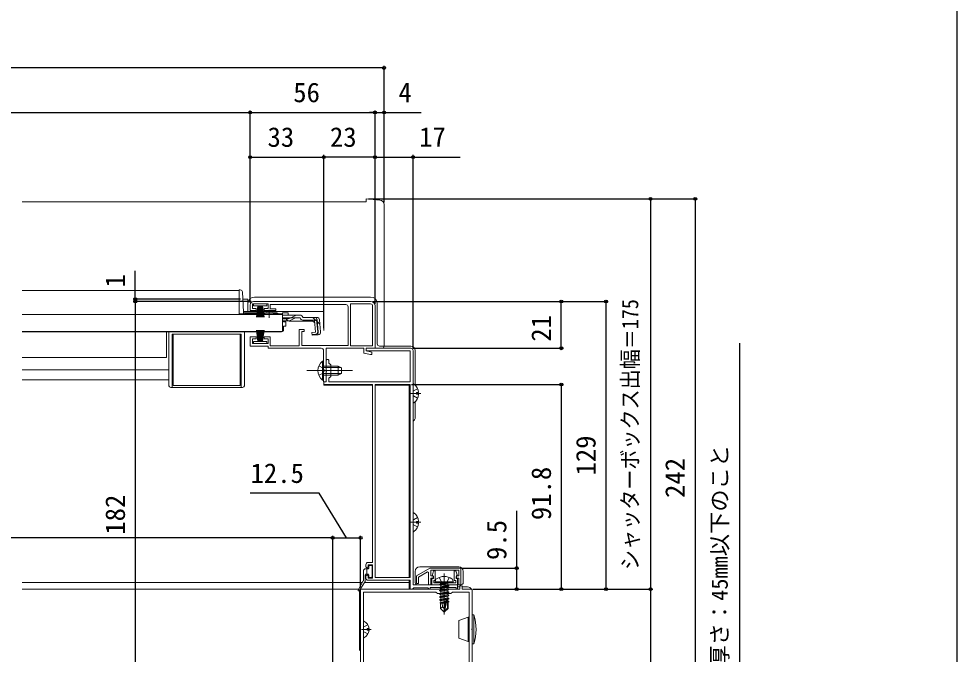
# Model space of a CAD drawing. Units: millimetres, scale not verified. Extents: x -525 to 525, y -783 to 779.
# Drawn here: x 104.2 to 525, y -505.1 to -220.1 of the extents above; entities that cross this region are included whole.
import ezdxf
from ezdxf.enums import TextEntityAlignment as Align

# ---------------------------------------------------------------- set-up
doc = ezdxf.new("R2010")
doc.units = ezdxf.units.MM
doc.header["$LTSCALE"] = 4
for name, color, linetype, lineweight in [('0-2_YKK_11', 7, 'Continuous', 18), ('0-4_YKK_12', 2, 'Continuous', 18), ('0-5_YKK_13', 4, 'Continuous', 18)]:
    doc.layers.add(name, color=color, linetype=linetype, lineweight=lineweight)
doc.layers.add('0-7_YKK_D', color=6, linetype='Continuous')
doc.layers.add('0-8_YKK_ZWAK', color=7, linetype='Continuous')
doc.styles.add('ＭＳ ゴシック', font='')
doc.styles.get('ＭＳ ゴシック').set_extended_font_data('MS Gothic')

msp = doc.modelspace()

# ---------------------------------------------------------------- linework, layer by layer
at = {"layer": '0-2_YKK_11'}
msp.add_line((209.5, -346.9), (262, -346.9), dxfattribs=at)
for points in [[(250.9, -348.3), (217, -348.3), (217, -350.2), (219.5, -350.2), (219.5, -351), (214.25, -351), (214.25, -350.1), (216, -350.1), (216, -348), (209, -348), (209, -350.1), (210.75, -350.1), (210.75, -351), (208, -351), (208, -348.4)], [(264, -348.9), (264, -367.9), (260, -367.9), (260, -369.1), (262.5, -369.6), (262.5, -370.6), (261.891, -370.6), (259, -370.022), (259, -367.9), (242.1, -367.9), (242.1, -382.9), (240.9, -382.9), (240.9, -378.358), (241.02, -378.175), (241.02, -377.625), (240.9, -377.442), (240.9, -368.9)], [(253, -366.8), (253, -348), (262, -348)], [(262.9, -348.9), (262.9, -366.8), (253, -366.8)], [(239.9, -367.9), (216, -367.9), (216, -366.9), (208, -366.9), (208, -362.8), (210.75, -362.8), (210.75, -363.7), (209, -363.7), (209, -365.8), (216, -365.8), (216, -363.7), (214.25, -363.7), (214.25, -362.8), (217, -362.8), (217, -366.8), (230, -366.8), (230, -359.4), (232.2, -359.4), (232.2, -360.4), (231.2, -360.4), (231.2, -366.7), (251.9, -366.7), (251.9, -349.3)]]:
    msp.add_lwpolyline(points, dxfattribs=at)
at = {"layer": '0-2_YKK_11', "color": 211}
for points in [[(243.3, -373.5), (243.3, -374.5), (244.1, -375.3), (244.1, -380.5), (243.3, -381.3), (243.3, -382.9), (279.8, -382.9), (279.8, -369.1), (260, -369.1), (260, -367.9), (280, -367.9)], [(281, -368.9), (281, -473.9), (301, -473.9), (301, -475.9), (300.3, -475.9), (300.3, -475.1), (288.7, -475.1), (288.7, -475.9), (288.3, -475.9), (288, -475.6), (287.7, -475.3), (281.3, -475.3), (281, -475.6), (280.7, -475.9), (279.8, -475.9), (279.8, -471.9), (260.9, -471.9)], [(260.9, -463.9), (262.9, -463.9), (262.9, -384.1), (241, -384.1), (241, -382.9), (242.1, -382.9), (242.1, -378.358), (242.22, -378.175), (242.22, -377.625), (242.1, -377.442), (242.1, -373.5)], [(259.9, -470.9), (259.9, -469.9), (260.4, -469.4), (260.9, -469.9), (260.9, -470.9), (262.9, -470.9), (262.9, -464.9), (260.9, -464.9), (260.9, -465.9), (260.4, -466.4), (259.9, -465.9), (259.9, -464.9)]]:
    msp.add_lwpolyline(points, dxfattribs=at)
for points in [[(264, -384.1), (264, -470.7), (279.8, -470.7), (279.8, -384.1)], [(302.5, -466.4), (288.562, -466.4), (282.5, -469.9), (282.5, -473.4), (283.5, -473.4), (283.5, -470.477), (287.5, -468.168), (288, -468.457), (288, -473.9), (289, -473.9), (289, -470.9), (290, -470.9), (290, -469.9), (289, -469.9), (289, -467.4), (301.5, -467.4), (301.5, -469.9), (300.5, -469.9), (300.5, -470.9), (301.5, -470.9), (301.5, -473.9), (302.5, -473.9)]]:
    msp.add_lwpolyline(points, close=True, dxfattribs=at)
at = {"layer": '0-2_YKK_11', "color": 1}
for points in [[(303.502, -537.9), (307.502, -537.9), (307.502, -525.358), (307.382, -525.175), (307.382, -524.625), (307.502, -524.442), (307.502, -494.358), (307.382, -494.175), (307.382, -493.625), (307.502, -493.442), (307.502, -475.9), (303.002, -475.9), (303.002, -474.4), (302.002, -474.4), (302.002, -475.9), (295.46, -475.9), (295.277, -476.02), (294.727, -476.02), (294.544, -475.9), (257.502, -475.9)], [(257.502, -475.9), (257.502, -542.9), (302.502, -542.9), (302.502, -538.9)], [(258.802, -477.2), (258.802, -541.6), (275.302, -541.6), (275.502, -541.4), (283.502, -541.4), (283.702, -541.6), (301.202, -541.6), (301.202, -538.9)], [(303.502, -536.6), (306.202, -536.6), (306.202, -477.2), (298.702, -477.2), (298.002, -477.9), (292.002, -477.9), (291.302, -477.2), (258.802, -477.2)]]:
    msp.add_lwpolyline(points, dxfattribs=at)
at = {"layer": '0-2_YKK_11'}
for centre, radius, start, end in [((209.5, -348.4), 1.5, 90.00001, 179.99999), ((250.9, -349.3), 1, 0.00001, 89.99999), ((262, -348.9), 2, 360, 89.99998), ((262, -348.9), 0.9, 0.00001, 89.99999), ((239.9, -368.9), 1, 0.00001, 89.99999)]:
    msp.add_arc(centre, radius, start, end, dxfattribs=at)
at = {"layer": '0-2_YKK_11', "color": 211}
for centre, radius, start, end in [((280, -368.9), 1, 0.00001, 89.99999), ((242.7, -373.5), 0.6, 359.99999, 180.00001), ((260.9, -464.9), 1, 90.00001, 179.99999), ((260.9, -470.9), 1, 180.00001, 269.99999)]:
    msp.add_arc(centre, radius, start, end, dxfattribs=at)
at = {"layer": '0-4_YKK_12'}
for p, q in [((203.001, -342), (105.748, -342)), ((203.001, -342), (203.001, -352.5)), ((207, -345.899), (204.68, -345.899)), ((207, -345.899), (207, -351.399)), ((213.751, -352.5), (203.001, -352.5)), ((241, -351.399), (204.968, -351.399)), ((222.501, -352.5), (219.251, -352.5)), ((241, -353.02), (241, -351.399)), ((241, -359.9), (241, -355.72)), ((221.001, -360.5), (105.748, -360.5)), ((105.748, -360.5), (221.001, -360.5)), ((170.501, -372), (170.501, -360.5)), ((221.001, -360.3), (221.001, -360.5)), ((170.501, -372), (105.748, -372)), ((171.501, -377.5), (105.748, -377.5)), ((171.501, -382), (105.748, -382)), ((241, -384.4), (241, -382.824)), ((241, -384.4), (262.9, -384.4)), ((264, -384.4), (279.3, -384.4)), ((279.3, -470.7), (279.3, -384.4)), ((258.301, -472.9), (105.748, -472.9)), ((279.3, -472.9), (259.222, -472.9)), ((279.3, -475.9), (279.3, -471.9)), ((256.621, -475.9), (105.748, -475.9)), ((105.748, -475.9), (256.621, -475.9)), ((257, -476.295), (257, -503.4)), ((279.3, -475.9), (257.259, -475.9))]:
    msp.add_line(p, q, dxfattribs=at)
at = {"layer": '0-5_YKK_13'}
for p, q in [((259.998, -302.2), (105.748, -302.2)), ((259.998, -300.9), (259.998, -302.2)), ((259.998, -300.9), (266.173, -301.44)), ((267.998, -303.433), (267.998, -366.9)), ((203.511, -341.7), (203, -341.7)), ((203, -341.7), (203, -352.5)), ((204.975, -351.526), (204.51, -342.648)), ((210.001, -344.9), (262, -344.9)), ((207, -351.399), (207, -347.9)), ((211.5, -348.903), (210.8, -354.003)), ((211.2, -354.003), (211.7, -348.903)), ((211.9, -348.903), (211.55, -354.003)), ((211.85, -354.003), (212.1, -348.903)), ((212.3, -348.903), (212.1, -354.003)), ((212.5, -348.903), (212.5, -354.003)), ((212.7, -348.903), (212.9, -354.003)), ((213.15, -354.003), (212.9, -348.903)), ((213.1, -348.903), (213.45, -354.003)), ((213.8, -354.003), (213.3, -348.903)), ((213.5, -348.903), (214.2, -354.003)), ((265, -365.9), (265, -347.9)), ((222.501, -352.7), (105.748, -352.7)), ((203, -352.425), (205, -352.425)), ((203, -352.5), (205, -352.5)), ((205, -351.671), (205, -352.425)), ((213.75, -352.5), (205, -352.5)), ((214.626, -352), (205.474, -352)), ((213.75, -352.7), (213.75, -352.367)), ((219.25, -352.367), (213.75, -352.367)), ((219.25, -352.7), (213.75, -352.7)), ((216.5, -354.22), (216.5, -350.597)), ((220.007, -352), (218.373, -352)), ((219.25, -352.7), (219.25, -352.367)), ((220.507, -352.5), (219.25, -352.5)), ((222.5, -352.02), (222.5, -353.02)), ((222.5, -353.02), (222.5, -352.79)), ((228.932, -353.02), (222.5, -353.02)), ((225.948, -354.372), (227.973, -353.265)), ((230.379, -353.02), (228.932, -353.02)), ((222.5, -354.22), (228.87, -354.22)), ((224.989, -354.616), (222.5, -354.616)), ((225.051, -355.599), (222.5, -355.599)), ((223.001, -355.599), (223.001, -356)), ((223.001, -356), (224.001, -356)), ((236.104, -355.72), (225.9, -355.72)), ((228.016, -354.411), (225.905, -355.408)), ((228.87, -354.22), (230.384, -354.22)), ((231.568, -354.02), (231.538, -353.909)), ((237.925, -354.02), (231.568, -354.02)), ((236.881, -355.22), (231.568, -355.22)), ((236.025, -354.02), (239.286, -357.009)), ((236.104, -355.72), (236.997, -356.538)), ((237.359, -360.683), (236.881, -355.22)), ((237.799, -355.105), (238.087, -355.076)), ((237.799, -355.105), (238.278, -360.58)), ((238.555, -360.578), (238.077, -355.115)), ((239.12, -355.115), (239.59, -360.488)), ((171.501, -384.4), (171.501, -360.5)), ((173.001, -385.4), (173.001, -361.5)), ((204.001, -361.5), (173.001, -361.5)), ((204.001, -385.4), (204.001, -361.5)), ((205.501, -384.4), (205.501, -360.5)), ((222.001, -360.5), (205.501, -360.5)), ((211.5, -364.9), (210.8, -359.8)), ((211.2, -359.8), (211.7, -364.9)), ((211.9, -364.9), (211.55, -359.8)), ((211.85, -359.8), (212.1, -364.9)), ((212.3, -364.9), (212.1, -359.8)), ((212.5, -364.9), (212.5, -359.8)), ((212.7, -364.9), (212.9, -359.8)), ((213.15, -359.8), (212.9, -364.9)), ((213.1, -364.9), (213.45, -359.8)), ((213.8, -359.8), (213.3, -364.9)), ((213.5, -364.9), (214.2, -359.8)), ((221.001, -360.3), (221.001, -360.5)), ((223.001, -358), (223.001, -359.5)), ((237.359, -360.683), (235.665, -360.831)), ((235.665, -360.831), (235.77, -362.026)), ((235.745, -361.738), (237.462, -361.564)), ((238.5, -361.788), (235.77, -362.026)), ((263.998, -367.9), (263.998, -367.6)), ((266.998, -367.9), (263.998, -367.9)), ((280, -366.9), (266, -366.9)), ((282, -384.405), (282, -368.9)), ((240.391, -373.648), (240.391, -379.898)), ((240.9, -373.648), (240.391, -373.648)), ((240.9, -373.648), (240.9, -379.898)), ((233.4, -377.898), (253.9, -377.898)), ((240.391, -382.148), (240.391, -375.898)), ((248.808, -376.553), (240.9, -376.553)), ((247.5, -379.898), (247.5, -375.898)), ((247.5, -375.898), (248.9, -376.598)), ((248.9, -376.598), (248.9, -379.198)), ((240.9, -382.148), (240.391, -382.148)), ((248.808, -379.244), (240.9, -379.244)), ((247.5, -379.898), (240.9, -379.898)), ((247.5, -379.898), (248.9, -379.198)), ((204.501, -385.4), (172.501, -385.4)), ((281, -392.076), (281, -384.124)), ((281.211, -386.955), (281, -387.353)), ((283.077, -386.025), (281.211, -386.955)), ((284.5, -388.1), (279.957, -388.1)), ((283.483, -387.675), (282.6, -387.675)), ((282, -398.9), (282, -391.795)), ((284.5, -445.9), (279.957, -445.9)), ((281, -449.876), (281, -441.924)), ((281.211, -444.755), (281, -445.153)), ((283.077, -443.825), (281.211, -444.755)), ((283.483, -445.475), (282.6, -445.475)), ((260.85, -466.7), (259.75, -466.7)), ((260.35, -469.1), (260.35, -466.7)), ((261.15, -466.4), (261.15, -465.5)), ((261.45, -465.2), (262.35, -465.2)), ((262.65, -465.5), (262.65, -470.3)), ((301.5, -465.9), (284, -465.9)), ((258.75, -472.022), (258.75, -467.7)), ((259.55, -472.311), (259.55, -469.4)), ((260.85, -469.1), (259.85, -469.1)), ((261.15, -470.3), (261.15, -469.4)), ((262.35, -470.6), (261.45, -470.6)), ((282, -467.9), (282, -472.9)), ((295, -468.9), (295, -487.21)), ((303.5, -467.9), (303.5, -472.9)), ((258.711, -472.168), (256.382, -476.328)), ((259.501, -472.475), (256.809, -476.587)), ((291, -472.6), (291.141, -471.798)), ((299, -472.6), (291, -472.6)), ((291, -472.6), (291.088, -473.1)), ((298.912, -473.1), (291.088, -473.1)), ((292.9, -473.75), (296.5, -473.15)), ((296.5, -473.25), (292.9, -473.85)), ((292.9, -473.75), (293.45, -473.432)), ((292.9, -473.75), (292.9, -473.85)), ((292.9, -473.75), (292.9, -473.85)), ((292.9, -473.85), (293.45, -474.168)), ((292.9, -475.15), (297.1, -474.45)), ((297.1, -474.55), (292.9, -475.25)), ((292.9, -475.15), (293.45, -474.832)), ((292.9, -475.15), (292.9, -475.25)), ((292.9, -475.25), (293.45, -475.568)), ((296.5, -473.15), (293.45, -473.432)), ((293.45, -474.168), (296.5, -473.25)), ((293.45, -473.3), (293.45, -473.432)), ((296.55, -474.132), (293.45, -474.832)), ((293.45, -474.168), (293.45, -474.832)), ((296.55, -474.868), (293.45, -475.568)), ((296.5, -473.15), (296.5, -473.25)), ((296.55, -473.3), (296.55, -474.132)), ((297.1, -474.45), (296.55, -474.132)), ((297.1, -474.55), (296.55, -474.868)), ((296.55, -474.868), (296.55, -475.532)), ((297.1, -474.45), (297.1, -474.55)), ((299, -472.6), (298.858, -471.798)), ((299, -472.6), (298.912, -473.1)), ((302.5, -473.9), (300.7, -473.9)), ((301, -474.9), (302, -474.9)), ((303, -474.9), (305.5, -474.9)), ((292.9, -476.55), (297.1, -475.85)), ((297.1, -475.95), (292.9, -476.65)), ((292.9, -476.55), (293.45, -476.232)), ((292.9, -476.55), (292.9, -476.65)), ((292.9, -476.65), (293.45, -476.968)), ((292.9, -477.95), (297.1, -477.25)), ((297.1, -477.35), (292.9, -478.05)), ((292.9, -477.95), (293.45, -477.632)), ((292.9, -477.95), (292.9, -478.05)), ((292.9, -478.05), (293.45, -478.368)), ((292.9, -479.35), (297.1, -478.65)), ((297.1, -478.75), (292.9, -479.45)), ((292.9, -479.35), (293.45, -479.032)), ((292.9, -479.35), (292.9, -479.45)), ((292.9, -479.45), (293.45, -479.768)), ((296.55, -475.532), (293.45, -476.232)), ((293.45, -475.568), (293.45, -476.232)), ((296.55, -476.932), (293.45, -477.632)), ((293.45, -476.968), (293.45, -477.632)), ((296.55, -478.332), (293.45, -479.032)), ((293.45, -478.368), (293.45, -479.032)), ((297.1, -475.85), (296.55, -475.532)), ((296.55, -476.268), (296.55, -476.932)), ((297.1, -477.25), (296.55, -476.932)), ((296.55, -477.668), (296.55, -478.332)), ((297.1, -478.65), (296.55, -478.332)), ((296.55, -479.068), (296.55, -479.732)), ((297.1, -475.85), (297.1, -475.95)), ((297.1, -477.25), (297.1, -477.35)), ((297.1, -478.65), (297.1, -478.75)), ((292.9, -480.75), (297.1, -480.05)), ((297.1, -480.15), (292.9, -480.85)), ((292.9, -480.75), (293.45, -480.432)), ((292.9, -480.75), (292.9, -480.85)), ((292.9, -480.85), (293.45, -481.168)), ((295.678, -481.61), (293.1, -482.035)), ((293.1, -482.035), (293.45, -481.832)), ((293.3, -482.129), (293.1, -482.035)), ((293.3, -482.129), (293.3, -484.55)), ((295.544, -482.2), (293.3, -482.2)), ((294.255, -483.749), (293.3, -484.55)), ((296.55, -479.732), (293.45, -480.432)), ((293.45, -479.768), (293.45, -480.432)), ((295.905, -480.613), (293.45, -481.168)), ((293.45, -481.168), (293.45, -481.832)), ((295.745, -481.314), (293.45, -481.832)), ((295.617, -481.876), (293.951, -482.2)), ((296.332, -480.477), (295.15, -485.676)), ((296.55, -481.132), (296.396, -481.167)), ((296.4, -480.648), (296.4, -484.426)), ((297, -481.392), (296.4, -481.491)), ((297, -481.608), (296.4, -481.724)), ((296.7, -482.2), (296.4, -482.2)), ((297.1, -480.05), (296.55, -479.732)), ((296.55, -480.468), (296.55, -481.132)), ((297, -481.392), (296.55, -481.132)), ((296.7, -481.781), (296.7, -484.55)), ((297, -481.392), (297, -481.608)), ((297.1, -480.05), (297.1, -480.15)), ((294.85, -486.1), (293.3, -484.55)), ((295, -484.594), (294.85, -486.1)), ((294.85, -486.1), (295.15, -486.1)), ((295, -484.594), (295, -486.1)), ((296.4, -484.426), (295.15, -485.676)), ((295.15, -486.1), (296.7, -484.55)), ((295.15, -485.676), (295.15, -486.1)), ((307.502, -487.4), (307.502, -500.4)), ((307.502, -487.4), (308.202, -487.4)), ((308.202, -500.4), (308.202, -487.4)), ((258.802, -497.496), (258.802, -490.304)), ((260.768, -491.85), (258.953, -492.755)), ((301.602, -489.992), (305.702, -488.5)), ((301.602, -497.808), (301.602, -489.992)), ((305.702, -499.3), (305.702, -488.5)), ((305.702, -488.5), (306.202, -489)), ((306.202, -498.8), (306.202, -489)), ((262.302, -493.9), (257.895, -493.9)), ((258.802, -493.038), (258.953, -492.755)), ((258.802, -494.762), (258.953, -495.045)), ((260.768, -495.95), (258.953, -495.045)), ((260.402, -493.475), (260.402, -494.325)), ((261.281, -493.475), (260.402, -493.475)), ((261.281, -494.325), (260.402, -494.325)), ((301.602, -497.808), (305.702, -499.3)), ((306.202, -498.8), (305.702, -499.3)), ((308.202, -500.4), (307.502, -500.4))]:
    msp.add_line(p, q, dxfattribs=at)
for points in [[(209.5, -348.003), (209.5, -348.903), (215.5, -348.903), (215.5, -348.003)], [(173.501, -384.5), (173.501, -361.5), (203.501, -361.5), (203.501, -384.5)], [(209.5, -365.8), (209.5, -364.9), (215.5, -364.9), (215.5, -365.8)]]:
    msp.add_lwpolyline(points, close=True, dxfattribs=at)
for points in [[(222.501, -352.7), (222.501, -360.3), (105.748, -360.3)], [(222.5, -352.02), (225, -352.02), (225, -353.02)], [(223.001, -358), (224.001, -358), (224.001, -356)], [(238.804, -375.823), (240.71, -376.753), (241.319, -377.898)], [(238.804, -379.973), (240.71, -379.043), (241.319, -377.898)], [(240.9, -382.148), (240.9, -375.898), (247.5, -375.898)], [(283.077, -390.175), (281.211, -389.245), (281, -388.847)], [(283.483, -388.525), (282.6, -388.525), (282.6, -387.675)], [(283.483, -446.325), (282.6, -446.325), (282.6, -445.475)], [(283.077, -447.975), (281.211, -447.045), (281, -446.647)], [(292.742, -470.605), (293.855, -472.837), (295, -473.446)], [(297.258, -470.605), (296.145, -472.837), (295, -473.446)], [(297.1, -475.95), (296.55, -476.268), (293.45, -476.968)], [(297.1, -477.35), (296.55, -477.668), (293.45, -478.368)], [(297.1, -478.75), (296.55, -479.068), (293.45, -479.768)], [(295.909, -480.593), (295, -484.594), (294.255, -483.749), (294.1, -482.2)], [(297.1, -480.15), (296.55, -480.468), (296.358, -480.511)], [(297, -481.608), (296.55, -481.868), (296.4, -481.901)]]:
    msp.add_lwpolyline(points, dxfattribs=at)
at = {"layer": '0-5_YKK_13', "color": 211}
msp.add_lwpolyline([(301, -473.9), (289.5, -473.9), (289.5, -471.15), (290.2, -471.15), (290.2, -470.191), (289.95, -469.896), (289.711, -469.522), (290.226, -467.6), (291, -467.6), (291, -471.95), (290.3, -471.95), (290.3, -473.1), (300.2, -473.1), (300.2, -471.95), (299.5, -471.95), (299.5, -467.6), (300.273, -467.6), (300.788, -469.522), (300.549, -469.896), (300.3, -470.191), (300.3, -471.15), (301, -471.15)], close=True, dxfattribs=at)
at = {"layer": '0-5_YKK_13'}
for centre, radius, start, end in [((265.998, -303.433), 2, 0, 85), ((203.511, -342.7), 1, 3, 90), ((210, -347.9), 3, 90, 180), ((262, -347.9), 3, 0, 90), ((205.474, -351.5), 0.5, 183, 270), ((216.5, -357.7), 6, 62.72039, 117.27961), ((220.007, -352.5), 0.5, 360, 90), ((228.932, -355.02), 2, 90, 118.65179), ((230.379, -354.22), 1.2, 15, 90), ((225.9, -353.82), 1.9, 192.1532, 248.90366), ((224.989, -352.616), 2, 270, 298.65179), ((225.051, -353.599), 2, 270, 295.27273), ((225.9, -353.82), 1.9, 248.90366, 270), ((228.87, -356.22), 2, 90, 115.27273), ((231.568, -354.02), 1.2, 189.59407, 270), ((236.881, -355.22), 1.2, 5, 90), ((237.925, -355.22), 1.2, 5, 90), ((222.001, -359.5), 1, 270, 0), ((237.371, -360.659), 0.91, 275.76385, 5), ((237.359, -360.683), 1.2, 275, 5), ((238.395, -360.592), 1.2, 275, 5), ((266, -365.9), 1, 180, 270), ((266.998, -366.9), 1, 270, 0), ((280, -368.9), 2, 0, 90), ((243.931, -377.898), 5.531, 129.79413, 230.20587), ((172.501, -384.4), 1, 180, 270), ((204.501, -384.4), 1, 270, 0), ((281.274, -384.124), 0.274, 52.28591, 180), ((278.2, -388.1), 5.3, 4.59941, 52.28591), ((278.2, -388.1), 5.3, 307.71409, 355.40059), ((281.274, -392.076), 0.274, 180, 307.71409), ((280, -398.9), 2, 300.00061, 0), ((281.274, -441.924), 0.274, 52.28591, 180), ((278.2, -445.9), 5.3, 4.59941, 52.28591), ((281.274, -449.876), 0.274, 180, 307.71409), ((278.2, -445.9), 5.3, 307.71409, 355.40059), ((259.75, -467.7), 1, 90, 180), ((260.85, -466.4), 0.3, 270, 0), ((261.45, -465.5), 0.3, 90, 180), ((262.35, -465.5), 0.3, 0, 90), ((284, -467.9), 2, 90, 180), ((301.5, -467.9), 2, 0, 90), ((259.85, -469.4), 0.3, 90, 180), ((260.85, -469.4), 0.3, 0, 90), ((261.45, -470.3), 0.3, 180, 270), ((262.35, -470.3), 0.3, 270, 0), ((292.027, -471.954), 0.9, 122.05588, 170), ((295, -476.7), 6.5, 57.94412, 122.05588), ((297.972, -471.954), 0.9, 10, 57.94412), ((258.45, -472.022), 0.3, 330.7457, 0), ((259.25, -472.311), 0.3, 326.79057, 0), ((283, -472.9), 1, 180, 270), ((293.25, -473.3), 0.2, 0, 90), ((296.75, -473.3), 0.2, 90, 180), ((302.5, -472.9), 1, 270, 0), ((305.5, -476.9), 2, 27.29587, 90), ((256.6, -476.45), 0.25, 151.47587, 326.79057), ((296.151, -480.648), 0.248, 0, 167.19096), ((289.288, -493.9), 20, 341.03443, 18.96557), ((258.956, -490.304), 0.154, 62.71904, 180), ((257.102, -493.9), 4.2, 5.80773, 62.71904), ((257.102, -493.9), 4.2, 297.28096, 354.19227), ((258.956, -497.496), 0.154, 180, 297.28096)]:
    msp.add_arc(centre, radius, start, end, dxfattribs=at)
at = {"layer": '0-7_YKK_D'}
for p, q in [((267.998, -242.2), (-267.999, -242.2)), ((267.998, -302.433), (267.998, -241.2)), ((-208, -262.2), (208, -262.2)), ((208, -347.4), (208, -261.2)), ((208, -347.4), (208, -261.2)), ((208, -262.2), (264, -262.2)), ((264, -262.2), (261.45, -262.2)), ((264, -347.9), (264, -261.2)), ((264, -262.2), (267.998, -262.2)), ((267.998, -302.433), (267.998, -261.2)), ((267.998, -262.2), (284.666, -262.2)), ((208, -347.4), (208, -281.2)), ((241, -358.9), (241, -281.2)), ((264, -347.9), (264, -281.2)), ((281, -367.9), (281, -281.2)), ((208, -282.2), (241, -282.2)), ((264, -282.2), (241, -282.2)), ((261.002, -300.9), (388.5, -300.9)), ((261.002, -300.9), (408.5, -300.9)), ((387.5, -300.9), (387.5, -475.9)), ((407.5, -300.9), (407.5, -542.9)), ((156.5, -345.899), (156.5, -333.185)), ((203.681, -345.899), (155.5, -345.899)), ((208.5, -346.9), (155.5, -346.9)), ((208.5, -346.9), (155.5, -346.9)), ((156.5, -346.9), (156.5, -345.899)), ((156.5, -346.9), (156.5, -528.9)), ((156.5, -346.9), (156.5, -349.45)), ((263, -346.9), (368.5, -346.9)), ((347.5, -367.9), (347.5, -346.9)), ((367.5, -346.9), (367.5, -475.9)), ((281, -367.9), (348.5, -367.9)), ((280.3, -384.1), (348.5, -384.1)), ((347.5, -384.1), (347.5, -475.9)), ((245, -452.9), (-245, -452.9)), ((245, -528.67), (245, -451.9)), ((245, -528.2), (245, -451.9)), ((245, -452.9), (257.502, -452.9)), ((257.502, -475.1), (257.502, -451.9)), ((302.999, -466.4), (328.5, -466.4)), ((308, -475.9), (368.5, -475.9)), ((308, -475.9), (388.5, -475.9)), ((308, -475.9), (328.5, -475.9)), ((308, -475.9), (348.5, -475.9)), ((308, -475.901), (388.5, -475.901)), ((387.5, -475.901), (387.5, -542.9))]:
    msp.add_line(p, q, dxfattribs=at)
for points in [[(264, -282.2), (281, -282.2), (302.101, -282.2)], [(407.5, -557.9), (427.5, -532.36), (427.5, -365.52)], [(251.251, -452.9), (238.999, -432.9), (207.999, -432.9)], [(327.5, -475.9), (327.5, -466.4), (327.5, -440.691)]]:
    msp.add_lwpolyline(points, dxfattribs=at)
for centre in [(267.998, -242.2), (208, -262.2), (208, -262.2), (264, -262.2), (264, -262.2), (267.998, -262.2), (208, -282.2), (241, -282.2), (241, -282.2), (264, -282.2), (264, -282.2), (281, -282.2), (387.5, -300.9), (407.5, -300.9), (156.5, -345.899), (156.5, -346.9), (156.5, -346.9), (347.5, -346.9), (367.5, -346.9), (347.5, -367.9), (347.5, -384.1), (245, -452.9), (245, -452.9), (257.502, -452.9), (327.5, -466.4), (327.5, -475.9), (347.5, -475.9), (367.5, -475.9), (387.5, -475.9), (387.5, -475.901)]:
    msp.add_circle(centre, 0.637, dxfattribs=at)
at = {"layer": '0-8_YKK_ZWAK'}
msp.add_lwpolyline([(-525, -782.9), (525, -782.9), (525, 747.1)], dxfattribs=at)

# ---------------------------------------------------------------- texts
at = {"layer": '0-7_YKK_D', "style": 'ＭＳ ゴシック'}
for s, p in [('56', (227.307, -260.2)), ('4', (274.485, -260.2)), ('33', (215.772, -280.2)), ('23', (243.772, -280.2)), ('17', (283.737, -280.2)), ('12.5', (208.158, -430.9))]:
    msp.add_text(s, height=8.798, dxfattribs=at).set_placement(p, align=Align.BOTTOM_LEFT)
for s, height, p in [('1', 8.798, (154.5, -340.639)), ('21', 8.798, (345.5, -364.934)), ('129', 8.798, (365.5, -424.934)), ('外壁厚さ：45mm以下のこと', 7.331, (424.307, -531.099)), ('242', 8.798, (405.5, -434.991)), ('91.8', 8.798, (345.5, -444.932)), ('182', 8.798, (154.5, -451.468)), ('9.5', 8.798, (325.5, -462.804))]:
    msp.add_text(s, height=height, rotation=90, dxfattribs=at).set_placement(p, align=Align.BOTTOM_LEFT)
at = {"layer": '0-7_YKK_D', "style": 'ＭＳ ゴシック', "width": 0.9}
msp.add_text('シャッターボックス出幅＝175', height=7.331, rotation=90, dxfattribs=at).set_placement((384.193, -467.303), align=Align.BOTTOM_LEFT)

doc.saveas('drawing.dxf')
